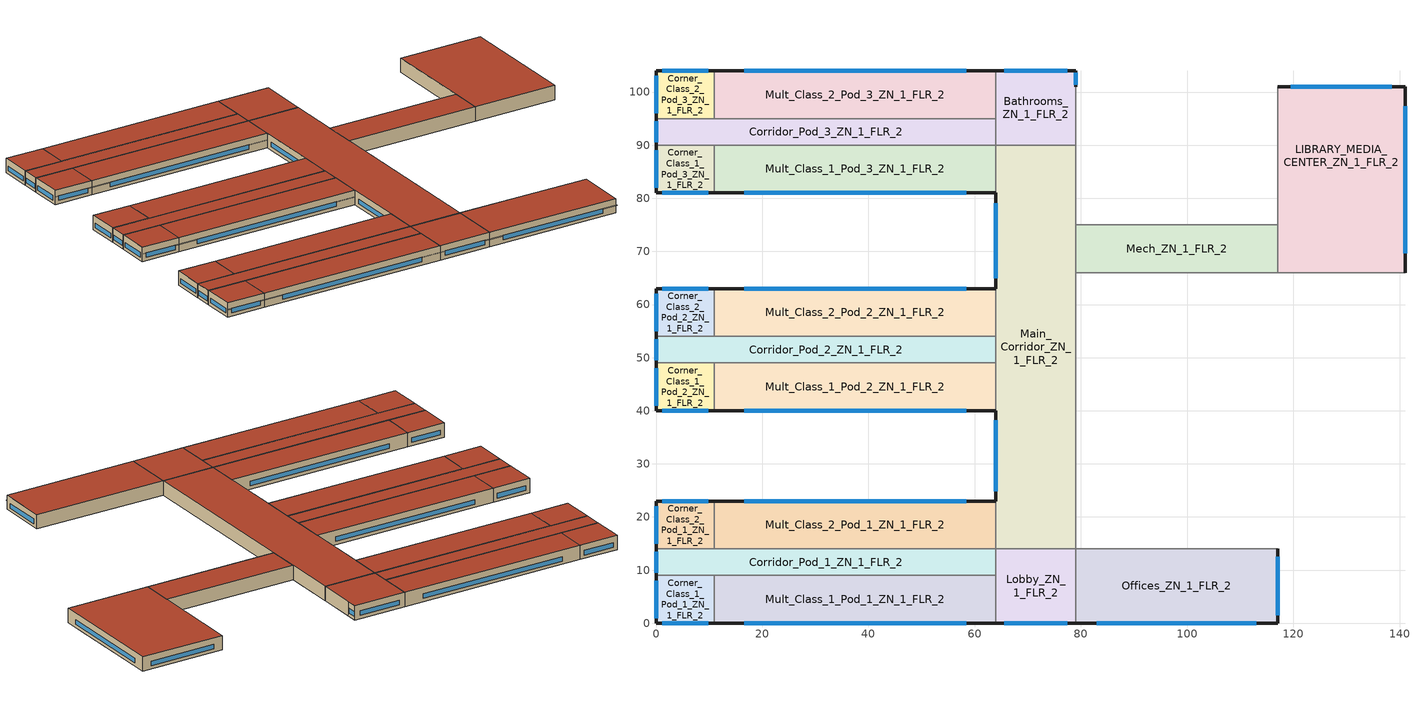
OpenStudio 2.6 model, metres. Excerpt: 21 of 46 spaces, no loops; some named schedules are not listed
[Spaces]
Bathrooms_ZN_1_FLR_2
 floor to Bathrooms_ZN_1_FLR_1: 79,104 79,90 64,90 64,104 z4
 wall outside (BTAP-Ext-Wall-Mass:U-0.278-:{ "cond"=>0.06} adj ext wall insulation): 79,101 79,104 64,104 z4:8
 wall to Auditorium_ZN_1_FLR_1: 79,90 79,101 z4:8
 wall to Mult_Class_2_Pod_3_ZN_1_FLR_2: 64,104 64,95 z4:8
 wall to Corridor_Pod_3_ZN_1_FLR_2: 64,95 64,90 z4:8
 wall to Main_Corridor_ZN_1_FLR_2: 64,90 79,90 z4:8
 window (BTAP-Ext-DaylightDiffuser:U=0.190 SHGC=0.600-:{ "cond"=>0.7}): 79,101.33 79,103.67 z4.93:6.22; 77.41,104 65.59,104 z4.93:6.2
 roof outside (BTAP-Ext-Roof-Metal:U-0.156-:{ "cond"=>0.057} adj roof insulation): 79,90 79,104 64,104 64,90 z8
Corner_Class_2_Pod_3_ZN_1_FLR_2
 floor to Corner_Class_2_Pod_3_ZN_1_FLR_1: 11,104 11,95 0,95 0,104 z4
 wall outside (BTAP-Ext-Wall-Mass:U-0.278-:{ "cond"=>0.06} adj ext wall insulation): 11,104 0,104 0,95 z4:8
 wall to Corridor_Pod_3_ZN_1_FLR_2: 0,95 11,95 z4:8
 wall to Mult_Class_2_Pod_3_ZN_1_FLR_2: 11,95 11,104 z4:8
 window (BTAP-Ext-DaylightDiffuser:U=0.190 SHGC=0.600-:{ "cond"=>0.7}): 9.83,104 1.17,104 / 0,103.04 0,95.96 z4.93:6.2
 roof outside (BTAP-Ext-Roof-Metal:U-0.156-:{ "cond"=>0.057} adj roof insulation): 11,95 11,104 0,104 0,95 z8
Corridor_Pod_1_ZN_1_FLR_2
 floor to Corridor_Pod_1_ZN_1_FLR_1: 64,14 64,9 0,9 0,14 z4
 wall outside (BTAP-Ext-Wall-Mass:U-0.278-:{ "cond"=>0.06} adj ext wall insulation): 0,14 0,9 z4:8
 wall to Corner_Class_1_Pod_1_ZN_1_FLR_2: 0,9 11,9 z4:8
 wall to Mult_Class_1_Pod_1_ZN_1_FLR_2: 11,9 64,9 z4:8
 wall to Corner_Class_2_Pod_1_ZN_1_FLR_2: 11,14 0,14 z4:8
 wall to Lobby_ZN_1_FLR_2: 64,9 64,14 z4:8
 wall to Mult_Class_2_Pod_1_ZN_1_FLR_2: 64,14 11,14 z4:8
 window (BTAP-Ext-DaylightDiffuser:U=0.190 SHGC=0.600-:{ "cond"=>0.7}): 0,13.46 0,9.54 z4.93:6.21
 roof outside (BTAP-Ext-Roof-Metal:U-0.156-:{ "cond"=>0.057} adj roof insulation): 64,9 64,14 0,14 0,9 z8
Corner_Class_1_Pod_3_ZN_1_FLR_2
 floor to Corner_Class_1_Pod_3_ZN_1_FLR_1: 11,90 11,81 0,81 0,90 z4
 wall outside (BTAP-Ext-Wall-Mass:U-0.278-:{ "cond"=>0.06} adj ext wall insulation): 0,90 0,81 11,81 z4:8
 wall to Mult_Class_1_Pod_3_ZN_1_FLR_2: 11,81 11,90 z4:8
 wall to Corridor_Pod_3_ZN_1_FLR_2: 11,90 0,90 z4:8
 window (BTAP-Ext-DaylightDiffuser:U=0.190 SHGC=0.600-:{ "cond"=>0.7}): 1.17,81 9.83,81 / 0,89.04 0,81.96 z4.93:6.2
 roof outside (BTAP-Ext-Roof-Metal:U-0.156-:{ "cond"=>0.057} adj roof insulation): 11,81 11,90 0,90 0,81 z8
Corner_Class_2_Pod_1_ZN_1_FLR_2
 floor to Corner_Class_2_Pod_1_ZN_1_FLR_1: 11,23 11,14 0,14 0,23 z4
 wall outside (BTAP-Ext-Wall-Mass:U-0.278-:{ "cond"=>0.06} adj ext wall insulation): 11,23 0,23 0,14 z4:8
 wall to Mult_Class_2_Pod_1_ZN_1_FLR_2: 11,14 11,23 z4:8
 window (BTAP-Ext-DaylightDiffuser:U=0.190 SHGC=0.600-:{ "cond"=>0.7}): 9.83,23 1.17,23 / 0,22.04 0,14.96 z4.93:6.2
 roof outside (BTAP-Ext-Roof-Metal:U-0.156-:{ "cond"=>0.057} adj roof insulation): 11,14 11,23 0,23 0,14 z8
Offices_ZN_1_FLR_2
 floor to Offices_ZN_1_FLR_1: 117,14 117,0 79,0 79,14 z4
 wall outside (BTAP-Ext-Wall-Mass:U-0.278-:{ "cond"=>0.06} adj ext wall insulation): 79,0 117,0 117,14 z4:8
 wall to Lobby_ZN_1_FLR_2: 79,14 79,0 z4:8
 wall to Gym_ZN_1_FLR_1: 117,14 79,14 z4:8
 window (BTAP-Ext-DaylightDiffuser:U=0.190 SHGC=0.600-:{ "cond"=>0.7}): 83,0 113,0 / 117,1.49 117,12.51 z4.93:6.2
 roof outside (BTAP-Ext-Roof-Metal:U-0.156-:{ "cond"=>0.057} adj roof insulation): 117,0 117,14 79,14 79,0 z8
Mult_Class_2_Pod_2_ZN_1_FLR_2
 floor to Mult_Class_2_Pod_2_ZN_1_FLR_1: 64,63 64,54 11,54 11,63 z4
 wall outside (BTAP-Ext-Wall-Mass:U-0.278-:{ "cond"=>0.06} adj ext wall insulation): 64,63 11,63 z4:8
 wall to Corridor_Pod_2_ZN_1_FLR_2: 11,54 64,54 z4:8
 wall to Main_Corridor_ZN_1_FLR_2: 64,54 64,63 z4:8
 wall to Corner_Class_2_Pod_2_ZN_1_FLR_2: 11,63 11,54 z4:8
 window (BTAP-Ext-DaylightDiffuser:U=0.190 SHGC=0.600-:{ "cond"=>0.7}): 58.43,63 16.57,63 z4.93:6.2
 roof outside (BTAP-Ext-Roof-Metal:U-0.156-:{ "cond"=>0.057} adj roof insulation): 64,54 64,63 11,63 11,54 z8
Mech_ZN_1_FLR_2
 floor to Mech_ZN_1_FLR_1: 117,75 117,66 79,66 79,75 z4
 wall to Gym_ZN_1_FLR_1: 79,66 117,66 z4:8
 wall to Main_Corridor_ZN_1_FLR_2: 79,75 79,66 z4:8
 wall to Auditorium_ZN_1_FLR_1: 117,75 79,75 z4:8
 wall to LIBRARY_MEDIA_CENTER_ZN_1_FLR_2: 117,66 117,75 z4:8
 roof outside (BTAP-Ext-Roof-Metal:U-0.156-:{ "cond"=>0.057} adj roof insulation): 117,66 117,75 79,75 79,66 z8
Corner_Class_1_Pod_1_ZN_1_FLR_2
 floor to Corner_Class_1_Pod_1_ZN_1_FLR_1: 11,9 11,0 0,0 0,9 z4
 wall outside (BTAP-Ext-Wall-Mass:U-0.278-:{ "cond"=>0.06} adj ext wall insulation): 0,9 0,0 11,0 z4:8
 wall to Mult_Class_1_Pod_1_ZN_1_FLR_2: 11,0 11,9 z4:8
 window (BTAP-Ext-DaylightDiffuser:U=0.190 SHGC=0.600-:{ "cond"=>0.7}): 1.17,0 9.83,0 / 0,8.04 0,0.96 z4.93:6.2
 roof outside (BTAP-Ext-Roof-Metal:U-0.156-:{ "cond"=>0.057} adj roof insulation): 11,0 11,9 0,9 0,0 z8
LIBRARY_MEDIA_CENTER_ZN_1_FLR_2
 floor to Kitchen_ZN_1_FLR_1: 141,75 141,66 117,66 117,75 z4
 floor to Cafeteria_ZN_1_FLR_1: 141,101 141,75 117,75 117,101 z4
 wall outside (BTAP-Ext-Wall-Mass:U-0.278-:{ "cond"=>0.06} adj ext wall insulation): 141,66 141,101 117,101 z4:8
 wall to Auditorium_ZN_1_FLR_1: 117,101 117,75 z4:8
 wall to Aux_Gym_ZN_1_FLR_1: 117,66 141,66 z4:8
 window (BTAP-Ext-DaylightDiffuser:U=0.190 SHGC=0.600-:{ "cond"=>0.7}): 141,69.69 141,97.31 / 138.47,101 119.53,101 z4.93:6.2
 roof outside (BTAP-Ext-Roof-Metal:U-0.156-:{ "cond"=>0.057} adj roof insulation): 141,66 141,101 117,101 117,66 z8
Corridor_Pod_3_ZN_1_FLR_2
 floor to Corridor_Pod_3_ZN_1_FLR_1: 64,95 64,90 0,90 0,95 z4
 wall outside (BTAP-Ext-Wall-Mass:U-0.278-:{ "cond"=>0.06} adj ext wall insulation): 0,95 0,90 z4:8
 wall to Mult_Class_2_Pod_3_ZN_1_FLR_2: 64,95 11,95 z4:8
 wall to Mult_Class_1_Pod_3_ZN_1_FLR_2: 11,90 64,90 z4:8
 window (BTAP-Ext-DaylightDiffuser:U=0.190 SHGC=0.600-:{ "cond"=>0.7}): 0,94.46 0,90.54 z4.93:6.21
 roof outside (BTAP-Ext-Roof-Metal:U-0.156-:{ "cond"=>0.057} adj roof insulation): 64,90 64,95 0,95 0,90 z8
Corner_Class_1_Pod_2_ZN_1_FLR_2
 floor to Corner_Class_1_Pod_2_ZN_1_FLR_1: 11,49 11,40 0,40 0,49 z4
 wall outside (BTAP-Ext-Wall-Mass:U-0.278-:{ "cond"=>0.06} adj ext wall insulation): 0,49 0,40 11,40 z4:8
 wall to Corridor_Pod_2_ZN_1_FLR_2: 11,49 0,49 z4:8
 wall to Mult_Class_1_Pod_2_ZN_1_FLR_2: 11,40 11,49 z4:8
 window (BTAP-Ext-DaylightDiffuser:U=0.190 SHGC=0.600-:{ "cond"=>0.7}): 1.17,40 9.83,40 / 0,48.04 0,40.96 z4.93:6.2
 roof outside (BTAP-Ext-Roof-Metal:U-0.156-:{ "cond"=>0.057} adj roof insulation): 11,40 11,49 0,49 0,40 z8
Corridor_Pod_2_ZN_1_FLR_2
 floor to Corridor_Pod_2_ZN_1_FLR_1: 64,54 64,49 0,49 0,54 z4
 wall outside (BTAP-Ext-Wall-Mass:U-0.278-:{ "cond"=>0.06} adj ext wall insulation): 0,54 0,49 z4:8
 wall to Mult_Class_1_Pod_2_ZN_1_FLR_2: 11,49 64,49 z4:8
 wall to Main_Corridor_ZN_1_FLR_2: 64,49 64,54 z4:8
 wall to Corner_Class_2_Pod_2_ZN_1_FLR_2: 11,54 0,54 z4:8
 window (BTAP-Ext-DaylightDiffuser:U=0.190 SHGC=0.600-:{ "cond"=>0.7}): 0,53.46 0,49.54 z4.93:6.21
 roof outside (BTAP-Ext-Roof-Metal:U-0.156-:{ "cond"=>0.057} adj roof insulation): 64,49 64,54 0,54 0,49 z8
Main_Corridor_ZN_1_FLR_2
 floor to Main_Corridor_ZN_1_FLR_1: 79,90 79,14 64,14 64,90 z4
 wall outside (BTAP-Ext-Wall-Mass:U-0.278-:{ "cond"=>0.06} adj ext wall insulation): 64,81 64,63 / 64,40 64,23 z4:8
 wall to Gym_ZN_1_FLR_1: 79,14 79,66 z4:8
 wall to Mult_Class_1_Pod_2_ZN_1_FLR_2: 64,49 64,40 z4:8
 wall to Auditorium_ZN_1_FLR_1: 79,75 79,90 z4:8
 wall to Mult_Class_2_Pod_1_ZN_1_FLR_2: 64,23 64,14 z4:8
 wall to Mult_Class_1_Pod_3_ZN_1_FLR_2: 64,90 64,81 z4:8
 wall to Lobby_ZN_1_FLR_2: 64,14 79,14 z4:8
 window (BTAP-Ext-DaylightDiffuser:U=0.190 SHGC=0.600-:{ "cond"=>0.7}): 64,38.2 64,24.8 / 64,79.1 64,64.9 z4.93:6.2
 roof outside (BTAP-Ext-Roof-Metal:U-0.156-:{ "cond"=>0.057} adj roof insulation): 79,14 79,90 64,90 64,14 z8
Mult_Class_2_Pod_1_ZN_1_FLR_2
 floor to Mult_Class_2_Pod_1_ZN_1_FLR_1: 64,23 64,14 11,14 11,23 z4
 wall outside (BTAP-Ext-Wall-Mass:U-0.278-:{ "cond"=>0.06} adj ext wall insulation): 64,23 11,23 z4:8
 window (BTAP-Ext-DaylightDiffuser:U=0.190 SHGC=0.600-:{ "cond"=>0.7}): 58.43,23 16.57,23 z4.93:6.2
 roof outside (BTAP-Ext-Roof-Metal:U-0.156-:{ "cond"=>0.057} adj roof insulation): 64,14 64,23 11,23 11,14 z8
Mult_Class_1_Pod_1_ZN_1_FLR_2
 floor to Mult_Class_1_Pod_1_ZN_1_FLR_1: 64,9 64,0 11,0 11,9 z4
 wall outside (BTAP-Ext-Wall-Mass:U-0.278-:{ "cond"=>0.06} adj ext wall insulation): 11,0 64,0 z4:8
 wall to Lobby_ZN_1_FLR_2: 64,0 64,9 z4:8
 window (BTAP-Ext-DaylightDiffuser:U=0.190 SHGC=0.600-:{ "cond"=>0.7}): 16.57,0 58.43,0 z4.93:6.2
 roof outside (BTAP-Ext-Roof-Metal:U-0.156-:{ "cond"=>0.057} adj roof insulation): 64,0 64,9 11,9 11,0 z8
Mult_Class_1_Pod_2_ZN_1_FLR_2
 floor to Mult_Class_1_Pod_2_ZN_1_FLR_1: 64,49 64,40 11,40 11,49 z4
 wall outside (BTAP-Ext-Wall-Mass:U-0.278-:{ "cond"=>0.06} adj ext wall insulation): 11,40 64,40 z4:8
 window (BTAP-Ext-DaylightDiffuser:U=0.190 SHGC=0.600-:{ "cond"=>0.7}): 16.57,40 58.43,40 z4.93:6.2
 roof outside (BTAP-Ext-Roof-Metal:U-0.156-:{ "cond"=>0.057} adj roof insulation): 64,40 64,49 11,49 11,40 z8
Mult_Class_1_Pod_3_ZN_1_FLR_2
 floor to Mult_Class_1_Pod_3_ZN_1_FLR_1: 64,90 64,81 11,81 11,90 z4
 wall outside (BTAP-Ext-Wall-Mass:U-0.278-:{ "cond"=>0.06} adj ext wall insulation): 11,81 64,81 z4:8
 window (BTAP-Ext-DaylightDiffuser:U=0.190 SHGC=0.600-:{ "cond"=>0.7}): 16.57,81 58.43,81 z4.93:6.2
 roof outside (BTAP-Ext-Roof-Metal:U-0.156-:{ "cond"=>0.057} adj roof insulation): 64,81 64,90 11,90 11,81 z8
Corner_Class_2_Pod_2_ZN_1_FLR_2
 floor to Corner_Class_2_Pod_2_ZN_1_FLR_1: 11,63 11,54 0,54 0,63 z4
 wall outside (BTAP-Ext-Wall-Mass:U-0.278-:{ "cond"=>0.06} adj ext wall insulation): 11,63 0,63 0,54 z4:8
 window (BTAP-Ext-DaylightDiffuser:U=0.190 SHGC=0.600-:{ "cond"=>0.7}): 9.83,63 1.17,63 / 0,62.04 0,54.96 z4.93:6.2
 roof outside (BTAP-Ext-Roof-Metal:U-0.156-:{ "cond"=>0.057} adj roof insulation): 11,54 11,63 0,63 0,54 z8
Mult_Class_2_Pod_3_ZN_1_FLR_2
 floor to Mult_Class_2_Pod_3_ZN_1_FLR_1: 64,104 64,95 11,95 11,104 z4
 wall outside (BTAP-Ext-Wall-Mass:U-0.278-:{ "cond"=>0.06} adj ext wall insulation): 64,104 11,104 z4:8
 window (BTAP-Ext-DaylightDiffuser:U=0.190 SHGC=0.600-:{ "cond"=>0.7}): 58.43,104 16.57,104 z4.93:6.2
 roof outside (BTAP-Ext-Roof-Metal:U-0.156-:{ "cond"=>0.057} adj roof insulation): 64,95 64,104 11,104 11,95 z8
Lobby_ZN_1_FLR_2
 floor to Lobby_ZN_1_FLR_1: 79,14 79,0 64,0 64,14 z4
 wall outside (BTAP-Ext-Wall-Mass:U-0.278-:{ "cond"=>0.06} adj ext wall insulation): 64,0 79,0 z4:8
 window (BTAP-Ext-DaylightDiffuser:U=0.190 SHGC=0.600-:{ "cond"=>0.7}): 65.59,0 77.41,0 z4.93:6.2
 roof outside (BTAP-Ext-Roof-Metal:U-0.156-:{ "cond"=>0.057} adj roof insulation): 79,0 79,14 64,14 64,0 z8
shading: 116.97,0 79.03,0 79.03,-0.56 116.97,-0.56 z6.36; 78.97,0 64.03,0 64.03,-0.56 78.97,-0.56 z6.37; 10.97,40 0.03,40 0.03,39.44 10.97,39.44 z6.37; 63.97,0 11.03,0 11.03,-0.56 63.97,-0.56 z6.36; 63.97,40 11.03,40 11.03,39.44 63.97,39.44 z6.36; 10.97,0 0.03,0 0.03,-0.56 10.97,-0.56 z6.37; 63.97,81 11.03,81 11.03,80.44 63.97,80.44 z6.36; 10.97,81 0.03,81 0.03,80.44 10.97,80.44 z6.37
[Site]
Windsor Intl AP: Latitude {deg}=42.276; Longitude {deg}=-82.956; Time Zone {hr}=-5; Elevation {m}=189.6; Terrain=City
[Building]
SecondarySchool-CAN_ON_Windsor.Intl.AP.715380_CWEC2016.epw created: 2019-08-07 21:57:15 +0000: North Axis {deg}=0; Default Construction Set=BTAP-Mass at hdd = 3400.0 adj ext wall insulation adj roof insulation; Standards Number of Stories=2; Standards Number of Above Ground Stories=2; Standards Building Type=NECB2017_SecondarySchool
[ClimateZones]
Climate Zone Institution Name 1=ASHRAE; Climate Zone Document Name 1=ANSI/ASHRAE Standard 169; Climate Zone Document Year 1=2006; Climate Zone Institution Name 2=CEC; Climate Zone Document Name 2=California Climate Zone Descriptions; Climate Zone Document Year 2=1995
[Site:WaterMainsTemperature]
Calculation Method=Correlation; Annual Average Outdoor Air Temperature {C}=10.5083; Maximum Difference In Monthly Average Outdoor Air Temperatures {deltaC}=24.6
[Site:GroundTemperature:BuildingSurface]
19.527, 19.502, 19.536, 19.598, 20.002, 21.64, 22.225, 22.375, 21.449, 20.121, 19.802, 19.633
[SizingPeriod:DesignDay] Barometric Pressure {Pa}=99068; Sky Clearness=0; Rain Indicator=0; Snow Indicator=0; Day of Month=21; Daylight Saving Time Indicator=0; Humidity Indicating Type=Wetbulb; Dry-Bulb Temperature Range Modifier Type=DefaultMultipliers
Name | Maximum Dry-Bulb Temperature {C} | Daily Dry-Bulb Temperature Range {deltaC} | Humidity Indicating Conditions at Maximum Dry-Bulb | Wind Speed {m/s} | Wind Direction {deg} | Month | Day Type | Solar Model Indicator | ASHRAE Taub | ASHRAE Taud
Windsor Intl AP Ann Htg 99.6% Condns DB | -15.5 | 0 | -15.5 | 5.1 | 240 | 1 | WinterDesignDay | ASHRAEClearSky
Windsor Intl AP Ann Clg .4% Condns DB=>MWB | 32 | 9.1 | 23.1 | 5.4 | 230 | 7 | SummerDesignDay | ASHRAETau | 0.438 | 2.254
[Material:NoMass] Roughness=Smooth; Thermal Absorptance=0.9; Solar Absorptance=0.7
Name | Thermal Resistance {m2-K/W} | Visible Absorptance
Typical Carpet Pad | 0.21648 | 0.8
Typical Insulation 1 | 5.20402 | 0.7
Typical Insulation 2 | 3.32618 | 0.7
Typical Insulation 3 | 6.41024 | 0.7
Typical Carpet Pad 2 | 1.25503 | 0.8
Typical Carpet Pad 3 | 2.57255 | 0.8
Typical Insulation 4 | 0.526298 | 0.7
Typical Insulation 5 | 0.526316 | 0.7
Typical Insulation 6 R-93.1_R-value 40.0 (ft^2*h*R/Btu) | 7.04441 | 0.7
Typical Insulation 6 R-99.97_R-value 45.0 (ft^2*h*R/Btu) | 7.92496 | 0.7
[Material]
Name | Roughness | Thickness {m} | Conductivity {W/m-K} | Density {kg/m3} | Specific Heat {J/kg-K} | Thermal Absorptance | Solar Absorptance | Visible Absorptance
100mm Normalweight concrete floor | MediumSmooth | 0.1016 | 2.31 | 2322 | 832
G01 13mm gypsum board | Smooth | 0.0127 | 0.16 | 800 | 1090 | 0.9 | 0.7 | 0.5
G05 25mm wood | MediumSmooth | 0.0254 | 0.15 | 608 | 1630 | 0.9 | 0.5 | 0.5
4 in. Normalweight Concrete Floor | MediumRough | 0.1016 | 2.31 | 2322 | 832 | 0.9 | 0.7 | 0.7
1IN Stucco; 1IN Stucco 1 | Smooth | 0.0253 | 0.6918 | 1858 | 837 | 0.9 | 0.7 | 0.92
8IN CONCRETE HW RefBldg; 8IN CONCRETE HW RefBldg 1 | Rough | 0.2032 | 1.311 | 2240 | 836.8 | 0.9 | 0.7 | 0.7
1/2IN Gypsum; 1/2IN Gypsum 1 | Smooth | 0.0127 | 0.16 | 784.9 | 830 | 0.9 | 0.4 | 0.4
Metal Roof Surface; F08 Metal surface; Metal Roof Surface 1 | Smooth | 0.0008 | 45.28 | 7824 | 500 | 0.9 | 0.7 | 0.7
6 in. Normalweight Concrete Floor | MediumRough | 0.1524 | 2.31 | 2322 | 832 | 0.9 | 0.7 | 0.7
[Construction]
BTAP-Int-Floor: 100mm Normalweight concrete floor, Typical Carpet Pad
BTAP-Int-Wall: G01 13mm gypsum board, G01 13mm gypsum board
BTAP-Int-Ceiling: Typical Carpet Pad, 100mm Normalweight concrete floor
BTAP-Ext-DaylightDiffuser: SimpleGlazing
BTAP-Int-Door: G05 25mm wood
BTAP-Ext-Floor-Mass:U-0.183: Typical Insulation 1, 4 in. Normalweight Concrete Floor, Typical Carpet Pad
BTAP-Ext-Wall-Mass:U-0.278: 1IN Stucco, 8IN CONCRETE HW RefBldg, Typical Insulation 2, 1/2IN Gypsum
BTAP-Ext-Roof-Metal:U-0.156: Metal Roof Surface, Typical Insulation 3
BTAP-Grnd-Floor-Mass:U-0.757: 6 in. Normalweight Concrete Floor, Typical Carpet Pad 2
BTAP-Grnd-Roof-Mass:U-0.379: 6 in. Normalweight Concrete Floor, Typical Carpet Pad 3
BTAP-Ext-Door:U-1.9000000000000001: F08 Metal surface, Typical Insulation 4
BTAP-Ext-OverHeadDoor:U-1.9000000000000001: Typical Insulation 5
BTAP-Ext-DaylightDiffuser:U=0.190 SHGC=0.600: SimpleGlazing:U=0.190 SHGC=0.600
BTAP-Ext-DaylightDiffuser:U=0.190 SHGC=0.600-:{ "cond"=>0.7}: SimpleGlazing:U=0.190 SHGC=0.600 1 U-0.12
BTAP-Ext-Wall-Mass:U-0.278-:{ "cond"=>0.06} adj ext wall insulation: 1IN Stucco 1, 8IN CONCRETE HW RefBldg 1, Typical Insulation 6 R-93.1_R-value 40.0 (ft^2*h*R/Btu), 1/2IN Gypsum 1
BTAP-Ext-Roof-Metal:U-0.156-:{ "cond"=>0.057} adj roof insulation: Metal Roof Surface 1, Typical Insulation 6 R-99.97_R-value 45.0 (ft^2*h*R/Btu)
[DefaultConstructionSet] Default Interior Surface Constructions=Default Surface Constructions 2; Default Ground Contact Surface Constructions=BTAP-Mass at hdd = 3400.0 1; Default Exterior SubSurface Constructions=BTAP-Mass at hdd = 3400.0; Default Interior SubSurface Constructions=Default Sub Surface Constructions 2; Interior Partition Construction=BTAP-Int-Door
Name | Default Exterior Surface Constructions
BTAP-Mass at hdd = 3400.0 | BTAP-Mass at hdd = 3400.0
BTAP-Mass at hdd = 3400.0 adj ext wall insulation adj roof insulation | BTAP-Mass at hdd = 3400.0 adj ext wall insulation adj roof insulation
[DefaultSurfaceConstructions]
Name | Floor Construction | Wall Construction | Roof Ceiling Construction
Default Surface Constructions 2 | BTAP-Int-Floor | BTAP-Int-Wall | BTAP-Int-Ceiling
BTAP-Mass at hdd = 3400.0; BTAP-Mass at hdd = 3400.0 adj ext wall insulation adj roof insulation | BTAP-Ext-Floor-Mass:U-0.183 | BTAP-Ext-Wall-Mass:U-0.278 | BTAP-Ext-Roof-Metal:U-0.156
BTAP-Mass at hdd = 3400.0 1 | BTAP-Grnd-Floor-Mass:U-0.757 | BTAP-Grnd-Roof-Mass:U-0.379 | BTAP-Grnd-Roof-Mass:U-0.379
[DefaultSubSurfaceConstructions]
Name | Fixed Window Construction | Operable Window Construction | Door Construction | Glass Door Construction | Overhead Door Construction | Skylight Construction | Tubular Daylight Dome Construction | Tubular Daylight Diffuser Construction
Default Sub Surface Constructions 2 | BTAP-Ext-DaylightDiffuser | BTAP-Ext-DaylightDiffuser | BTAP-Int-Door
BTAP-Mass at hdd = 3400.0 | BTAP-Ext-DaylightDiffuser:U=0.190 SHGC=0.600 | BTAP-Ext-DaylightDiffuser:U=0.190 SHGC=0.600 | BTAP-Ext-Door:U-1.9000000000000001 | BTAP-Ext-DaylightDiffuser:U=0.190 SHGC=0.600 | BTAP-Ext-OverHeadDoor:U-1.9000000000000001 | BTAP-Ext-DaylightDiffuser:U=0.190 SHGC=0.600 | BTAP-Ext-DaylightDiffuser:U=0.190 SHGC=0.600 | BTAP-Ext-DaylightDiffuser:U=0.190 SHGC=0.600
[WindowMaterial:SimpleGlazingSystem] U-Factor {W/m2-K}=1; Solar Heat Gain Coefficient=0.6; Visible Transmittance=0.21
SimpleGlazing; SimpleGlazing:U=0.190 SHGC=0.600; SimpleGlazing:U=0.190 SHGC=0.600 1 U-0.12
[Space] Building Story=Building Story 2; Part of Total Floor Area=Yes
Name | Space Type | Thermal Zone
Bathrooms_ZN_1_FLR_2 | Space Function Washroom - other-sch-D | WET_ST=Washroom - other-sch-D_FL=Building Story 2_SCHD
Corner_Class_2_Pod_3_ZN_1_FLR_2; Corner_Class_2_Pod_1_ZN_1_FLR_2; Corner_Class_2_Pod_2_ZN_1_FLR_2 | Space Function Classroom/Lecture hall/Training room other | ALL_ST=Classroom/Lecture hall/Training room other_FL=Building Story 2_SCH=D
Corridor_Pod_1_ZN_1_FLR_2; Corridor_Pod_2_ZN_1_FLR_2; Corridor_Pod_3_ZN_1_FLR_2 | Space Function Corridor/Transition area other-sch-D | WILD_ST=Corridor/Transition area other-sch-D_FL=Building Story 2_SCH=D 1
LIBRARY_MEDIA_CENTER_ZN_1_FLR_2 | Space Function Library reading area | ALL_ST=Library reading area_FL=Building Story 2_SCH=C
Mult_Class_1_Pod_3_ZN_1_FLR_2; Mult_Class_1_Pod_1_ZN_1_FLR_2; Mult_Class_1_Pod_2_ZN_1_FLR_2 | Space Function Classroom/Lecture hall/Training room other | ALL_ST=Classroom/Lecture hall/Training room other_FL=Building Story 2_SCH=D 1
Corner_Class_1_Pod_3_ZN_1_FLR_2; Corner_Class_1_Pod_1_ZN_1_FLR_2; Corner_Class_1_Pod_2_ZN_1_FLR_2 | Space Function Classroom/Lecture hall/Training room other | ALL_ST=Classroom/Lecture hall/Training room other_FL=Building Story 2_SCH=D 3
Offices_ZN_1_FLR_2 | Space Function Office enclosed <= 25 m2 | ALL_ST=Office enclosed <= 25 m2_FL=Building Story 2_SCH=A
Mult_Class_2_Pod_3_ZN_1_FLR_2; Mult_Class_2_Pod_2_ZN_1_FLR_2; Mult_Class_2_Pod_1_ZN_1_FLR_2 | Space Function Classroom/Lecture hall/Training room other | ALL_ST=Classroom/Lecture hall/Training room other_FL=Building Story 2_SCH=D 2
Mech_ZN_1_FLR_2 | Space Function Electrical/Mechanical room-sch-D | WILD_ST=Electrical/Mechanical room-sch-D_FL=Building Story 2_SCH=D
Main_Corridor_ZN_1_FLR_2 | Space Function Corridor/Transition area other-sch-D | WILD_ST=Corridor/Transition area other-sch-D_FL=Building Story 2_SCH=D
Lobby_ZN_1_FLR_2 | Space Function Lobby - other | ALL_ST=Lobby - other_FL=Building Story 2_SCH=C
[BuildingStory]
Building Story 2: Nominal Z Coordinate {m}=4
[SpaceType] Standards Building Type=Space Function
Name | Default Schedule Set | Design Specification Outdoor Air Object | Standards Space Type
Space Function Washroom - other-sch-D | Space Function Washroom - other-sch-D Schedule Set | Space Function Washroom - other-sch-D Ventilation | Washroom - other-sch-D
Space Function Classroom/Lecture hall/Training room other | Space Function Classroom/Lecture hall/Training room other Schedule Set | Space Function Classroom/Lecture hall/Training room other Ventilation | Classroom/Lecture hall/Training room other
Space Function Corridor/Transition area other-sch-D | Space Function Corridor/Transition area other-sch-D Schedule Set | Space Function Corridor/Transition area other-sch-D Ventilation | Corridor/Transition area other-sch-D
Space Function Library reading area | Space Function Library reading area Schedule Set | Space Function Library reading area Ventilation | Library reading area
Space Function Lobby - other | Space Function Lobby - other Schedule Set | Space Function Lobby - other Ventilation | Lobby - other
Space Function Electrical/Mechanical room-sch-D | Space Function Electrical/Mechanical room-sch-D Schedule Set | Space Function Electrical/Mechanical room-sch-D Ventilation | Electrical/Mechanical room-sch-D
Space Function Office enclosed <= 25 m2 | Space Function Office enclosed <= 25 m2 Schedule Set | Space Function Office enclosed <= 25 m2 Ventilation | Office enclosed <= 25 m2
[People:Definition] Number of People Calculation Method=People/Area; Fraction Radiant=0.3
Name | People per Space Floor Area {person/m2}
Space Function Classroom/Lecture hall/Training room other People Definition | 0.133382
Space Function Corridor/Transition area other-sch-D People Definition | 0.0100036
Space Function Electrical/Mechanical room-sch-D People Definition | 0.00500182
Space Function Library reading area People Definition; Space Function Office enclosed <= 25 m2 People Definition | 0.0500182
Space Function Lobby - other People Definition | 0.100036
Space Function Washroom - other-sch-D People Definition | 0.0333454
[People] Work Efficiency Schedule=Work Efficiency Schedule; Clothing Insulation Schedule=Clothing Schedule; Air Velocity Schedule=Air Velocity Schedule; Multiplier=1
Name | People Definition | Space or SpaceType
Space Function Classroom/Lecture hall/Training room other People | Space Function Classroom/Lecture hall/Training room other People Definition | Space Function Classroom/Lecture hall/Training room other
Space Function Corridor/Transition area other-sch-D People | Space Function Corridor/Transition area other-sch-D People Definition | Space Function Corridor/Transition area other-sch-D
Space Function Electrical/Mechanical room-sch-D People | Space Function Electrical/Mechanical room-sch-D People Definition | Space Function Electrical/Mechanical room-sch-D
Space Function Library reading area People | Space Function Library reading area People Definition | Space Function Library reading area
Space Function Lobby - other People | Space Function Lobby - other People Definition | Space Function Lobby - other
Space Function Office enclosed <= 25 m2 People | Space Function Office enclosed <= 25 m2 People Definition | Space Function Office enclosed <= 25 m2
Space Function Washroom - other-sch-D People | Space Function Washroom - other-sch-D People Definition | Space Function Washroom - other-sch-D
[Lights:Definition] Design Level Calculation Method=Watts/Area; Fraction Radiant=0.5; Fraction Visible=0.2
Name | Watts per Space Floor Area {W/m2}
Space Function Washroom - other-sch-D Lights Definition-new - 85.0 percent reduction | 3.4
Space Function Classroom/Lecture hall/Training room other Lights Definition-new - 85.0 percent reduction | 3.8
Space Function Corridor/Transition area other-sch-D Lights Definition-new - 85.0 percent reduction | 2.2
Space Function Electrical/Mechanical room-sch-D Lights Definition - 85.0 percent reduction | 2.3
Space Function Office enclosed <= 25 m2 Lights Definition-new - 85.0 percent reduction | 4
Space Function Library reading area Lights Definition-new - 85.0 percent reduction | 5.15
Space Function Lobby - other Lights Definition-new - 85.0 percent reduction | 4.5
[Lights] Fraction Replaceable=1
Name | Lights Definition | Space or SpaceType
Space Function Classroom/Lecture hall/Training room other Lights 85.0 percent reduction | Space Function Classroom/Lecture hall/Training room other Lights Definition-new - 85.0 percent reduction | Space Function Classroom/Lecture hall/Training room other
Space Function Corridor/Transition area other-sch-D Lights 85.0 percent reduction | Space Function Corridor/Transition area other-sch-D Lights Definition-new - 85.0 percent reduction | Space Function Corridor/Transition area other-sch-D
Space Function Electrical/Mechanical room-sch-D Lights 85.0 percent reduction | Space Function Electrical/Mechanical room-sch-D Lights Definition - 85.0 percent reduction | Space Function Electrical/Mechanical room-sch-D
Space Function Library reading area Lights 85.0 percent reduction | Space Function Library reading area Lights Definition-new - 85.0 percent reduction | Space Function Library reading area
Space Function Lobby - other Lights 85.0 percent reduction | Space Function Lobby - other Lights Definition-new - 85.0 percent reduction | Space Function Lobby - other
Space Function Office enclosed <= 25 m2 Lights 85.0 percent reduction | Space Function Office enclosed <= 25 m2 Lights Definition-new - 85.0 percent reduction | Space Function Office enclosed <= 25 m2
Space Function Washroom - other-sch-D Lights 85.0 percent reduction | Space Function Washroom - other-sch-D Lights Definition-new - 85.0 percent reduction | Space Function Washroom - other-sch-D
[ElectricEquipment:Definition] Design Level Calculation Method=Watts/Area; Fraction Radiant=0.5
Name | Watts per Space Floor Area {W/m2}
Space Function Washroom - other-sch-D Elec Equip Definition - 50.0 percent reduction; Space Function Electrical/Mechanical room-sch-D Elec Equip Definition - 50.0 percent reduction; Space Function Library reading area Elec Equip Definition - 50.0 percent reduction; Space Function Lobby - other Elec Equip Definition - 50.0 percent reduction | 0.500182
Space Function Classroom/Lecture hall/Training room other Elec Equip Definition - 50.0 percent reduction | 2.50091
Space Function Office enclosed <= 25 m2 Elec Equip Definition - 50.0 percent reduction | 3.75136
[ElectricEquipment]
Name | Electric Equipment Definition | Space or SpaceType
Space Function Classroom/Lecture hall/Training room other Elec Equip 50.0 percent reduction | Space Function Classroom/Lecture hall/Training room other Elec Equip Definition - 50.0 percent reduction | Space Function Classroom/Lecture hall/Training room other
Space Function Electrical/Mechanical room-sch-D Elec Equip 50.0 percent reduction | Space Function Electrical/Mechanical room-sch-D Elec Equip Definition - 50.0 percent reduction | Space Function Electrical/Mechanical room-sch-D
Space Function Library reading area Elec Equip 50.0 percent reduction | Space Function Library reading area Elec Equip Definition - 50.0 percent reduction | Space Function Library reading area
Space Function Lobby - other Elec Equip 50.0 percent reduction | Space Function Lobby - other Elec Equip Definition - 50.0 percent reduction | Space Function Lobby - other
Space Function Office enclosed <= 25 m2 Elec Equip 50.0 percent reduction | Space Function Office enclosed <= 25 m2 Elec Equip Definition - 50.0 percent reduction | Space Function Office enclosed <= 25 m2
Space Function Washroom - other-sch-D Elec Equip 50.0 percent reduction | Space Function Washroom - other-sch-D Elec Equip Definition - 50.0 percent reduction | Space Function Washroom - other-sch-D
[DesignSpecification:OutdoorAir] Outdoor Air Method=Sum; Outdoor Air Flow per Person {m3/s-person}=0; Outdoor Air Flow Rate {m3/s}=0; Outdoor Air Flow Air Changes per Hour {1/hr}=0
Name | Outdoor Air Flow per Floor Area {m3/s-m2}
Space Function Classroom/Lecture hall/Training room other Ventilation | 0.00278384
Space Function Corridor/Transition area other-sch-D Ventilation; Space Function Electrical/Mechanical room-sch-D Ventilation; Space Function Washroom - other-sch-D Ventilation | 0.0003048
Space Function Library reading area Ventilation | 0.0008636
Space Function Lobby - other Ventilation | 0.0041148
Space Function Office enclosed <= 25 m2 Ventilation | 0.00042164
[DefaultScheduleSet] People Activity Level Schedule=NECB-Activity; Infiltration Schedule=Always On
Name | Number of People Schedule | Lighting Schedule | Electric Equipment Schedule
Space Function Classroom/Lecture hall/Training room other Schedule Set; Space Function Washroom - other-sch-D Schedule Set | NECB-D-Occupancy | NECB-D-Occupancy-NECB-D-Lighting-0.5-0.0-0.67-Light Ruleset | NECB-D-Electric-Equipment
Space Function Corridor/Transition area other-sch-D Schedule Set; Space Function Electrical/Mechanical room-sch-D Schedule Set | NECB-D-Occupancy | NECB-D-Lighting | NECB-D-Electric-Equipment
Space Function Library reading area Schedule Set; Space Function Lobby - other Schedule Set | NECB-C-Occupancy | NECB-C-Occupancy-NECB-C-Lighting-0.0-0.0-0.67-Light Ruleset | NECB-C-Electric-Equipment
Space Function Office enclosed <= 25 m2 Schedule Set | NECB-A-Occupancy | NECB-A-Occupancy-NECB-A-Lighting-0.3-0.1-0.67-Light Ruleset | NECB-A-Electric-Equipment
[ThermostatSetpoint:DualSetpoint]
Name | Heating Setpoint Temperature Schedule | Cooling Setpoint Temperature Schedule
Space Function Washroom - other-sch-D Thermostat 6; Space Function Classroom/Lecture hall/Training room other Thermostat 50; Space Function Classroom/Lecture hall/Training room other Thermostat 51; Space Function Classroom/Lecture hall/Training room other Thermostat 52; Space Function Classroom/Lecture hall/Training room other Thermostat 55; Space Function Corridor/Transition area other-sch-D Thermostat 17; Space Function Corridor/Transition area other-sch-D Thermostat 20; Space Function Electrical/Mechanical room-sch-D Thermostat 6 | NECB-D-Thermostat Setpoint-Heating | NECB-D-Thermostat Setpoint-Cooling
Space Function Lobby - other Thermostat 6; Space Function Library reading area Thermostat 3 | NECB-C-Thermostat Setpoint-Heating | NECB-C-Thermostat Setpoint-Cooling
Space Function Office enclosed <= 25 m2 Thermostat 6 | NECB-A-Thermostat Setpoint-Heating | NECB-A-Thermostat Setpoint-Cooling
[SpaceInfiltration:DesignFlowRate] Schedule=Always On Discrete; Design Flow Rate Calculation Method=Flow/ExteriorArea; Flow per Exterior Surface Area {m3/s-m2}=6.88019e-05; Constant Term Coefficient=0; Temperature Term Coefficient=0; Velocity Term Coefficient=0.224; Velocity Squared Term Coefficient=0
Name | Space or SpaceType
Bathrooms_ZN_1_FLR_2 Infiltration | Bathrooms_ZN_1_FLR_2
Corner_Class_1_Pod_1_ZN_1_FLR_2 Infiltration | Corner_Class_1_Pod_1_ZN_1_FLR_2
Corner_Class_1_Pod_2_ZN_1_FLR_2 Infiltration | Corner_Class_1_Pod_2_ZN_1_FLR_2
Corner_Class_1_Pod_3_ZN_1_FLR_2 Infiltration | Corner_Class_1_Pod_3_ZN_1_FLR_2
Corner_Class_2_Pod_1_ZN_1_FLR_2 Infiltration | Corner_Class_2_Pod_1_ZN_1_FLR_2
Corner_Class_2_Pod_2_ZN_1_FLR_2 Infiltration | Corner_Class_2_Pod_2_ZN_1_FLR_2
Corner_Class_2_Pod_3_ZN_1_FLR_2 Infiltration | Corner_Class_2_Pod_3_ZN_1_FLR_2
Corridor_Pod_1_ZN_1_FLR_2 Infiltration | Corridor_Pod_1_ZN_1_FLR_2
Corridor_Pod_2_ZN_1_FLR_2 Infiltration | Corridor_Pod_2_ZN_1_FLR_2
Corridor_Pod_3_ZN_1_FLR_2 Infiltration | Corridor_Pod_3_ZN_1_FLR_2
LIBRARY_MEDIA_CENTER_ZN_1_FLR_2 Infiltration | LIBRARY_MEDIA_CENTER_ZN_1_FLR_2
Lobby_ZN_1_FLR_2 Infiltration | Lobby_ZN_1_FLR_2
Main_Corridor_ZN_1_FLR_2 Infiltration | Main_Corridor_ZN_1_FLR_2
Mech_ZN_1_FLR_2 Infiltration | Mech_ZN_1_FLR_2
Mult_Class_1_Pod_1_ZN_1_FLR_2 Infiltration | Mult_Class_1_Pod_1_ZN_1_FLR_2
Mult_Class_1_Pod_2_ZN_1_FLR_2 Infiltration | Mult_Class_1_Pod_2_ZN_1_FLR_2
Mult_Class_1_Pod_3_ZN_1_FLR_2 Infiltration | Mult_Class_1_Pod_3_ZN_1_FLR_2
Mult_Class_2_Pod_1_ZN_1_FLR_2 Infiltration | Mult_Class_2_Pod_1_ZN_1_FLR_2
Mult_Class_2_Pod_2_ZN_1_FLR_2 Infiltration | Mult_Class_2_Pod_2_ZN_1_FLR_2
Mult_Class_2_Pod_3_ZN_1_FLR_2 Infiltration | Mult_Class_2_Pod_3_ZN_1_FLR_2
Offices_ZN_1_FLR_2 Infiltration | Offices_ZN_1_FLR_2
[ThermalZone] Use Ideal Air Loads=No
Name | Thermostat
WET_ST=Washroom - other-sch-D_FL=Building Story 2_SCHD | Space Function Washroom - other-sch-D Thermostat 6
ALL_ST=Lobby - other_FL=Building Story 2_SCH=C | Space Function Lobby - other Thermostat 6
ALL_ST=Classroom/Lecture hall/Training room other_FL=Building Story 2_SCH=D | Space Function Classroom/Lecture hall/Training room other Thermostat 50
ALL_ST=Classroom/Lecture hall/Training room other_FL=Building Story 2_SCH=D 1 | Space Function Classroom/Lecture hall/Training room other Thermostat 51
ALL_ST=Classroom/Lecture hall/Training room other_FL=Building Story 2_SCH=D 2 | Space Function Classroom/Lecture hall/Training room other Thermostat 52
ALL_ST=Classroom/Lecture hall/Training room other_FL=Building Story 2_SCH=D 3 | Space Function Classroom/Lecture hall/Training room other Thermostat 55
ALL_ST=Library reading area_FL=Building Story 2_SCH=C | Space Function Library reading area Thermostat 3
ALL_ST=Office enclosed <= 25 m2_FL=Building Story 2_SCH=A | Space Function Office enclosed <= 25 m2 Thermostat 6
WILD_ST=Corridor/Transition area other-sch-D_FL=Building Story 2_SCH=D | Space Function Corridor/Transition area other-sch-D Thermostat 17
WILD_ST=Corridor/Transition area other-sch-D_FL=Building Story 2_SCH=D 1 | Space Function Corridor/Transition area other-sch-D Thermostat 20
WILD_ST=Electrical/Mechanical room-sch-D_FL=Building Story 2_SCH=D | Space Function Electrical/Mechanical room-sch-D Thermostat 6
[Schedule:Ruleset]
Clothing Schedule: Default Day Schedule=Clothing Schedule Default Winter Clothes
Air Velocity Schedule: Default Day Schedule=Air Velocity Schedule Default
Work Efficiency Schedule: Default Day Schedule=Work Efficiency Schedule Default
NECB-C-Occupancy: Default Day Schedule=NECB-C-Occupancy Default
NECB-Activity: Default Day Schedule=NECB-Activity Default; Summer Design Day Schedule=NECB-Activity Summer Design Day; Winter Design Day Schedule=NECB-Activity Winter Design Day
NECB-C-Electric-Equipment: Default Day Schedule=NECB-C-Electric-Equipment Default
Always On: Default Day Schedule=Always On Default
NECB-C-Thermostat Setpoint-Heating: Default Day Schedule=NECB-C-Thermostat Setpoint-Heating Default
NECB-C-Thermostat Setpoint-Cooling: Default Day Schedule=NECB-C-Thermostat Setpoint-Cooling Default
NECB-D-Occupancy: Default Day Schedule=NECB-D-Occupancy Default
NECB-D-Occupancy-NECB-D-Lighting-0.5-0.0-0.67-Light Ruleset: Default Day Schedule=NECB-D-Occupancy-NECB-D-Lighting-0.5-0.0-0.67-Light Default
NECB-D-Electric-Equipment: Default Day Schedule=NECB-D-Electric-Equipment Default
NECB-D-Thermostat Setpoint-Heating: Default Day Schedule=NECB-D-Thermostat Setpoint-Heating Default
NECB-D-Thermostat Setpoint-Cooling: Default Day Schedule=NECB-D-Thermostat Setpoint-Cooling Default
NECB-D-Lighting: Default Day Schedule=NECB-D-Lighting Default
NECB-C-Occupancy-NECB-C-Lighting-0.0-0.0-0.67-Light Ruleset: Default Day Schedule=NECB-C-Occupancy-NECB-C-Lighting-0.0-0.0-0.67-Light Default
NECB-A-Occupancy: Default Day Schedule=NECB-A-Occupancy Default
NECB-A-Occupancy-NECB-A-Lighting-0.3-0.1-0.67-Light Ruleset: Default Day Schedule=NECB-A-Occupancy-NECB-A-Lighting-0.3-0.1-0.67-Light Default
NECB-A-Electric-Equipment: Default Day Schedule=NECB-A-Electric-Equipment Default
NECB-A-Thermostat Setpoint-Heating: Default Day Schedule=NECB-A-Thermostat Setpoint-Heating Default
NECB-A-Thermostat Setpoint-Cooling: Default Day Schedule=NECB-A-Thermostat Setpoint-Cooling Default
[Schedule:Day]
Clothing Schedule Default Winter Clothes; Always On Default: 24, 0, 1
Clothing Schedule Summer Clothes: 24, 0, 0.5
Work Efficiency Schedule Default; NECB-D-Occupancy Sat Day; NECB-D-Occupancy Sun|Hol Day; NECB-A-Occupancy Sat Day; NECB-A-Occupancy Sun|Hol Day: 24, 0, 0
NECB-C-Occupancy Default; NECB-C-Occupancy Default|Wkdy Day: 8, 0, 0, 9, 0, 0.1, 10, 0, 0.2, 12, 0, 0.5, 16, 0, 0.7, 17, 0, 0.8, 18, 0, 0.7, 19, 0, 0.5, 21, 0, 0.3, 24, 0, 0
NECB-C-Occupancy Sat Day: 8, 0, 0, 9, 0, 0.1, 10, 0, 0.2, 11, 0, 0.5, 12, 0, 0.6, 13, 0, 0.8, 16, 0, 0.9, 17, 0, 0.8, 18, 0, 0.7, 19, 0, 0.5, 21, 0, 0.2, 24, 0, 0
NECB-C-Occupancy Sun|Hol Day: 8, 0, 0, 9, 0, 0.1, 10, 0, 0.2, 11, 0, 0.5, 12, 0, 0.6, 13, 0, 0.8, 16, 0, 0.9, 17, 0, 0.8, 18, 0, 0.7, 19, 0, 0.5, 24, 0, 0
NECB-Activity Default; NECB-Activity Winter Design Day; NECB-Activity Summer Design Day: 24, 0, 130
NECB-C-Electric-Equipment Default; NECB-C-Electric-Equipment Default|Wkdy Day; NECB-C-Electric-Equipment Sat Day; NECB-C-Occupancy-NECB-C-Lighting-0.0-0.0-0.67-Light Default; NECB-C-Occupancy-NECB-C-Lighting-0.0-0.0-0.67-Default|Wkdy-Light Day; NECB-C-Occupancy-NECB-C-Lighting-0.0-0.0-0.67-Sat-Light Day: 8, 0, 0.05, 9, 0, 0.5, 19, 0, 0.9, 20, 0, 0.6, 21, 0, 0.5, 24, 0, 0.05
NECB-C-Electric-Equipment Sun|Hol Day; NECB-C-Occupancy-NECB-C-Lighting-0.0-0.0-0.67-Sun|Hol-Light Day: 8, 0, 0.05, 9, 0, 0.5, 19, 0, 0.9, 24, 0, 0.05
NECB-C-Thermostat Setpoint-Heating Default; NECB-C-Thermostat Setpoint-Heating Default|Wkdy Day; NECB-C-Thermostat Setpoint-Heating Sat Day: 7, 0, 18, 8, 0, 20, 21, 0, 22, 24, 0, 18
NECB-C-Thermostat Setpoint-Heating Sun|Hol Day: 9, 0, 18, 10, 0, 20, 19, 0, 22, 24, 0, 18
NECB-C-Thermostat Setpoint-Cooling Default; NECB-C-Thermostat Setpoint-Cooling Default|Wkdy Day; NECB-C-Thermostat Setpoint-Cooling Sat Day: 7, 0, 35, 21, 0, 24, 24, 0, 35
NECB-C-Thermostat Setpoint-Cooling Sun|Hol Day: 7, 0, 35, 19, 0, 24, 24, 0, 35
NECB-D-Occupancy Default|Wkdy Day: 8, 0, 0, 9, 0, 0.1, 12, 0, 0.9, 16, 0, 0.8, 17, 0, 0.5, 18, 0, 0.2, 19, 0, 0.1, 22, 0, 0.3, 23, 0, 0.1, 24, 0, 0
NECB-D-Occupancy-NECB-D-Lighting-0.5-0.0-0.67-Light Default; NECB-D-Occupancy-NECB-D-Lighting-0.5-0.0-0.67-Default|Wkdy-Light Day: 8, 0, 0.03325, 9, 0, 0.1995, 16, 0, 0.9, 17, 0, 0.7, 19, 0, 0.3325, 22, 0, 0.4655, 23, 0, 0.1995, 24, 0, 0.03325
NECB-D-Occupancy-NECB-D-Lighting-0.5-0.0-0.67-Sat-Light Day; NECB-D-Occupancy-NECB-D-Lighting-0.5-0.0-0.67-Sun|Hol-Light Day: 24, 0, 0.03325
NECB-D-Electric-Equipment Default; NECB-D-Electric-Equipment Default|Wkdy Day; NECB-D-Lighting Default; NECB-D-Lighting Default|Wkdy Day: 8, 0, 0.05, 9, 0, 0.3, 16, 0, 0.9, 17, 0, 0.7, 19, 0, 0.5, 22, 0, 0.7, 23, 0, 0.3, 24, 0, 0.05
NECB-D-Electric-Equipment Sat Day; NECB-D-Electric-Equipment Sun|Hol Day; NECB-D-Lighting Sat Day; NECB-D-Lighting Sun|Hol Day: 24, 0, 0.05
NECB-D-Thermostat Setpoint-Heating Default; NECB-D-Thermostat Setpoint-Heating Default|Wkdy Day: 7, 0, 18, 8, 0, 20, 23, 0, 22, 24, 0, 18
NECB-D-Thermostat Setpoint-Heating Sat Day; NECB-D-Thermostat Setpoint-Heating Sun|Hol Day; NECB-A-Thermostat Setpoint-Heating Sat Day; NECB-A-Thermostat Setpoint-Heating Sun|Hol Day: 24, 0, 18
NECB-D-Thermostat Setpoint-Cooling Default; NECB-D-Thermostat Setpoint-Cooling Default|Wkdy Day: 7, 0, 35, 23, 0, 24, 24, 0, 35
NECB-D-Thermostat Setpoint-Cooling Sat Day; NECB-D-Thermostat Setpoint-Cooling Sun|Hol Day; NECB-A-Thermostat Setpoint-Cooling Sat Day; NECB-A-Thermostat Setpoint-Cooling Sun|Hol Day: 24, 0, 35
NECB-A-Occupancy Default; NECB-A-Occupancy Default|Wkdy Day: 7, 0, 0, 8, 0, 0.1, 9, 0, 0.7, 12, 0, 0.9, 14, 0, 0.5, 17, 0, 0.9, 18, 0, 0.7, 19, 0, 0.3, 23, 0, 0.1, 24, 0, 0
NECB-A-Occupancy-NECB-A-Lighting-0.3-0.1-0.67-Light Default; NECB-A-Occupancy-NECB-A-Lighting-0.3-0.1-0.67-Default|Wkdy-Light Day: 7, 0, 0.03495, 8, 0, 0.2097, 9, 0, 0.8, 17, 0, 0.9, 18, 0, 0.8, 19, 0, 0.5, 21, 0, 0.2097, 23, 0, 0.0699, 24, 0, 0.03495
NECB-A-Occupancy-NECB-A-Lighting-0.3-0.1-0.67-Sat-Light Day; NECB-A-Occupancy-NECB-A-Lighting-0.3-0.1-0.67-Sun|Hol-Light Day: 24, 0, 0.03495
NECB-A-Electric-Equipment Default; NECB-A-Electric-Equipment Default|Wkdy Day: 7, 0, 0.2, 8, 0, 0.3, 9, 0, 0.8, 18, 0, 0.9, 19, 0, 0.5, 21, 0, 0.3, 24, 0, 0.2
NECB-A-Electric-Equipment Sat Day; NECB-A-Electric-Equipment Sun|Hol Day: 24, 0, 0.2
NECB-A-Thermostat Setpoint-Heating Default; NECB-A-Thermostat Setpoint-Heating Default|Wkdy Day: 6, 0, 18, 7, 0, 20, 21, 0, 22, 24, 0, 18
NECB-A-Thermostat Setpoint-Cooling Default; NECB-A-Thermostat Setpoint-Cooling Default|Wkdy Day: 6, 0, 35, 21, 0, 24, 24, 0, 35
[Schedule:Rule] Date Specification Type=DateRange; Start Month=1; Start Day=1; End Month=12; End Day=31
Name | Schedule Ruleset | Rule Order | Day Schedule | Apply Monday | Apply Tuesday | Apply Wednesday | Apply Thursday | Apply Friday | Apply Saturday | Apply Sunday
Schedule Rule 2 | NECB-C-Occupancy | 2 | NECB-C-Occupancy Default|Wkdy Day | Yes | Yes | Yes | Yes | Yes
Schedule Rule 3 | NECB-C-Occupancy | 1 | NECB-C-Occupancy Sat Day |  |  |  |  |  | Yes
Schedule Rule 4 | NECB-C-Occupancy | 0 | NECB-C-Occupancy Sun|Hol Day |  |  |  |  |  |  | Yes
Schedule Rule 8 | NECB-C-Electric-Equipment | 2 | NECB-C-Electric-Equipment Default|Wkdy Day | Yes | Yes | Yes | Yes | Yes
Schedule Rule 9 | NECB-C-Electric-Equipment | 1 | NECB-C-Electric-Equipment Sat Day |  |  |  |  |  | Yes
Schedule Rule 10 | NECB-C-Electric-Equipment | 0 | NECB-C-Electric-Equipment Sun|Hol Day |  |  |  |  |  |  | Yes
Schedule Rule 11 | NECB-C-Thermostat Setpoint-Heating | 2 | NECB-C-Thermostat Setpoint-Heating Default|Wkdy Day | Yes | Yes | Yes | Yes | Yes
Schedule Rule 12 | NECB-C-Thermostat Setpoint-Heating | 1 | NECB-C-Thermostat Setpoint-Heating Sat Day |  |  |  |  |  | Yes
Schedule Rule 13 | NECB-C-Thermostat Setpoint-Heating | 0 | NECB-C-Thermostat Setpoint-Heating Sun|Hol Day |  |  |  |  |  |  | Yes
Schedule Rule 14 | NECB-C-Thermostat Setpoint-Cooling | 2 | NECB-C-Thermostat Setpoint-Cooling Default|Wkdy Day | Yes | Yes | Yes | Yes | Yes
Schedule Rule 15 | NECB-C-Thermostat Setpoint-Cooling | 1 | NECB-C-Thermostat Setpoint-Cooling Sat Day |  |  |  |  |  | Yes
Schedule Rule 16 | NECB-C-Thermostat Setpoint-Cooling | 0 | NECB-C-Thermostat Setpoint-Cooling Sun|Hol Day |  |  |  |  |  |  | Yes
Schedule Rule 17 | NECB-D-Occupancy | 2 | NECB-D-Occupancy Default|Wkdy Day | Yes | Yes | Yes | Yes | Yes
Schedule Rule 18 | NECB-D-Occupancy | 1 | NECB-D-Occupancy Sat Day |  |  |  |  |  | Yes
Schedule Rule 19 | NECB-D-Occupancy | 0 | NECB-D-Occupancy Sun|Hol Day |  |  |  |  |  |  | Yes
Schedule Rule 20 | NECB-D-Occupancy-NECB-D-Lighting-0.5-0.0-0.67-Light Ruleset | 2 | NECB-D-Occupancy-NECB-D-Lighting-0.5-0.0-0.67-Default|Wkdy-Light Day | Yes | Yes | Yes | Yes | Yes
Schedule Rule 21 | NECB-D-Occupancy-NECB-D-Lighting-0.5-0.0-0.67-Light Ruleset | 1 | NECB-D-Occupancy-NECB-D-Lighting-0.5-0.0-0.67-Sat-Light Day |  |  |  |  |  | Yes
Schedule Rule 22 | NECB-D-Occupancy-NECB-D-Lighting-0.5-0.0-0.67-Light Ruleset | 0 | NECB-D-Occupancy-NECB-D-Lighting-0.5-0.0-0.67-Sun|Hol-Light Day |  |  |  |  |  |  | Yes
Schedule Rule 23 | NECB-D-Electric-Equipment | 2 | NECB-D-Electric-Equipment Default|Wkdy Day | Yes | Yes | Yes | Yes | Yes
Schedule Rule 24 | NECB-D-Electric-Equipment | 1 | NECB-D-Electric-Equipment Sat Day |  |  |  |  |  | Yes
Schedule Rule 25 | NECB-D-Electric-Equipment | 0 | NECB-D-Electric-Equipment Sun|Hol Day |  |  |  |  |  |  | Yes
Schedule Rule 26 | NECB-D-Thermostat Setpoint-Heating | 2 | NECB-D-Thermostat Setpoint-Heating Default|Wkdy Day | Yes | Yes | Yes | Yes | Yes
Schedule Rule 27 | NECB-D-Thermostat Setpoint-Heating | 1 | NECB-D-Thermostat Setpoint-Heating Sat Day |  |  |  |  |  | Yes
Schedule Rule 28 | NECB-D-Thermostat Setpoint-Heating | 0 | NECB-D-Thermostat Setpoint-Heating Sun|Hol Day |  |  |  |  |  |  | Yes
Schedule Rule 29 | NECB-D-Thermostat Setpoint-Cooling | 2 | NECB-D-Thermostat Setpoint-Cooling Default|Wkdy Day | Yes | Yes | Yes | Yes | Yes
Schedule Rule 30 | NECB-D-Thermostat Setpoint-Cooling | 1 | NECB-D-Thermostat Setpoint-Cooling Sat Day |  |  |  |  |  | Yes
Schedule Rule 31 | NECB-D-Thermostat Setpoint-Cooling | 0 | NECB-D-Thermostat Setpoint-Cooling Sun|Hol Day |  |  |  |  |  |  | Yes
Schedule Rule 35 | NECB-D-Lighting | 2 | NECB-D-Lighting Default|Wkdy Day | Yes | Yes | Yes | Yes | Yes
Schedule Rule 36 | NECB-D-Lighting | 1 | NECB-D-Lighting Sat Day |  |  |  |  |  | Yes
Schedule Rule 37 | NECB-D-Lighting | 0 | NECB-D-Lighting Sun|Hol Day |  |  |  |  |  |  | Yes
Schedule Rule 53 | NECB-C-Occupancy-NECB-C-Lighting-0.0-0.0-0.67-Light Ruleset | 2 | NECB-C-Occupancy-NECB-C-Lighting-0.0-0.0-0.67-Default|Wkdy-Light Day | Yes | Yes | Yes | Yes | Yes
Schedule Rule 54 | NECB-C-Occupancy-NECB-C-Lighting-0.0-0.0-0.67-Light Ruleset | 1 | NECB-C-Occupancy-NECB-C-Lighting-0.0-0.0-0.67-Sat-Light Day |  |  |  |  |  | Yes
Schedule Rule 55 | NECB-C-Occupancy-NECB-C-Lighting-0.0-0.0-0.67-Light Ruleset | 0 | NECB-C-Occupancy-NECB-C-Lighting-0.0-0.0-0.67-Sun|Hol-Light Day |  |  |  |  |  |  | Yes
Schedule Rule 56 | NECB-A-Occupancy | 2 | NECB-A-Occupancy Default|Wkdy Day | Yes | Yes | Yes | Yes | Yes
Schedule Rule 57 | NECB-A-Occupancy | 1 | NECB-A-Occupancy Sat Day |  |  |  |  |  | Yes
Schedule Rule 58 | NECB-A-Occupancy | 0 | NECB-A-Occupancy Sun|Hol Day |  |  |  |  |  |  | Yes
Schedule Rule 59 | NECB-A-Occupancy-NECB-A-Lighting-0.3-0.1-0.67-Light Ruleset | 2 | NECB-A-Occupancy-NECB-A-Lighting-0.3-0.1-0.67-Default|Wkdy-Light Day | Yes | Yes | Yes | Yes | Yes
Schedule Rule 60 | NECB-A-Occupancy-NECB-A-Lighting-0.3-0.1-0.67-Light Ruleset | 1 | NECB-A-Occupancy-NECB-A-Lighting-0.3-0.1-0.67-Sat-Light Day |  |  |  |  |  | Yes
Schedule Rule 61 | NECB-A-Occupancy-NECB-A-Lighting-0.3-0.1-0.67-Light Ruleset | 0 | NECB-A-Occupancy-NECB-A-Lighting-0.3-0.1-0.67-Sun|Hol-Light Day |  |  |  |  |  |  | Yes
Schedule Rule 62 | NECB-A-Electric-Equipment | 2 | NECB-A-Electric-Equipment Default|Wkdy Day | Yes | Yes | Yes | Yes | Yes
Schedule Rule 63 | NECB-A-Electric-Equipment | 1 | NECB-A-Electric-Equipment Sat Day |  |  |  |  |  | Yes
Schedule Rule 64 | NECB-A-Electric-Equipment | 0 | NECB-A-Electric-Equipment Sun|Hol Day |  |  |  |  |  |  | Yes
Schedule Rule 65 | NECB-A-Thermostat Setpoint-Heating | 2 | NECB-A-Thermostat Setpoint-Heating Default|Wkdy Day | Yes | Yes | Yes | Yes | Yes
Schedule Rule 66 | NECB-A-Thermostat Setpoint-Heating | 1 | NECB-A-Thermostat Setpoint-Heating Sat Day |  |  |  |  |  | Yes
Schedule Rule 67 | NECB-A-Thermostat Setpoint-Heating | 0 | NECB-A-Thermostat Setpoint-Heating Sun|Hol Day |  |  |  |  |  |  | Yes
Schedule Rule 68 | NECB-A-Thermostat Setpoint-Cooling | 2 | NECB-A-Thermostat Setpoint-Cooling Default|Wkdy Day | Yes | Yes | Yes | Yes | Yes
Schedule Rule 69 | NECB-A-Thermostat Setpoint-Cooling | 1 | NECB-A-Thermostat Setpoint-Cooling Sat Day |  |  |  |  |  | Yes
Schedule Rule 70 | NECB-A-Thermostat Setpoint-Cooling | 0 | NECB-A-Thermostat Setpoint-Cooling Sun|Hol Day |  |  |  |  |  |  | Yes
[Schedule:Constant]
Always On Discrete: Value=1
